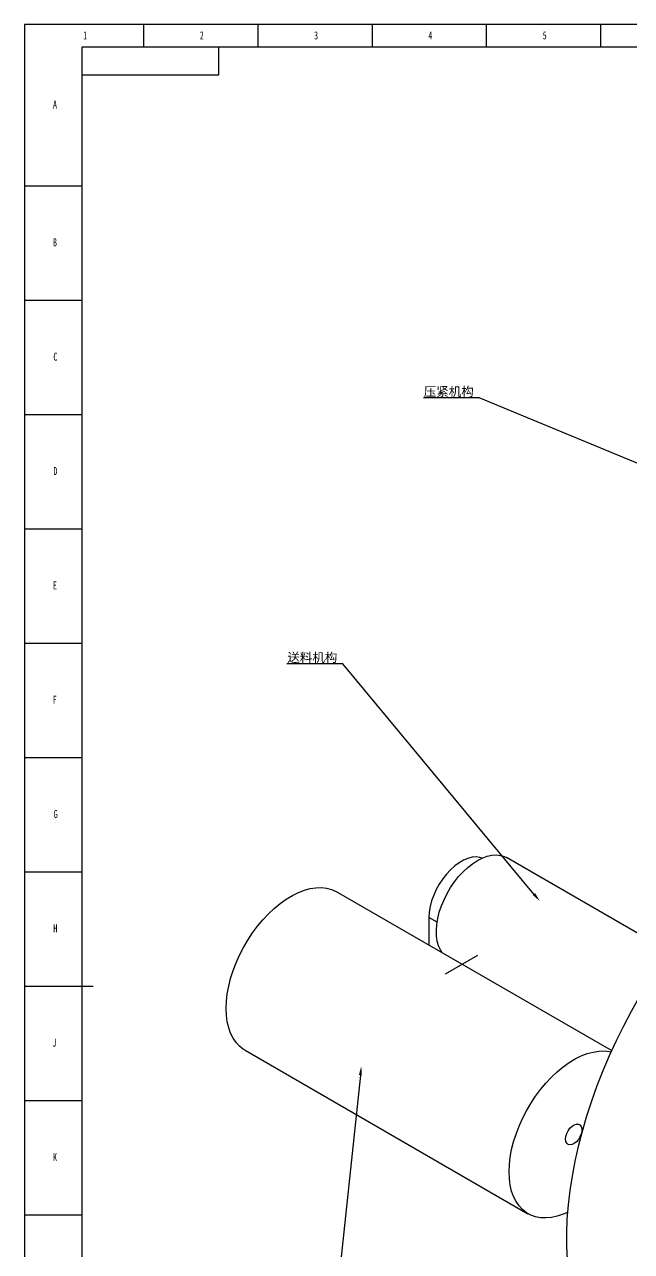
# Model space of a CAD drawing. Header units: millimetres. Extents: x 0 to 1189, y 0 to 841.
# Drawn here: x 0 to 265, y 304 to 841 of the extents above; entities that cross this region are included whole.
import ezdxf
from ezdxf import colors
from ezdxf.entities.mleader import LeaderData, LeaderLine
from ezdxf.math import Vec2, Vec3

# ---------------------------------------------------------------- set-up
doc = ezdxf.new("R2010")
doc.units = ezdxf.units.MM
doc.layers.add('10', color=7, linetype='Continuous')
doc.layers.add('5', color=7, linetype='Continuous')
doc.styles.add('SLDTEXTSTYLE5', font='TXT', dxfattribs={"width": 0.7})

msp = doc.modelspace()

# ---------------------------------------------------------------- linework, layer by layer
at = {"color": 7, "linetype": 'Continuous', "lineweight": 25}
for p, q in [((281.9, 435.7), (210.86, 476.71)), ((256.76, 392.3), (136.49, 461.73)), ((176.92, 450.58), (176.92, 438.39)), ((180.48, 448.52), (176.92, 450.58)), ((96.49, 392.45), (220.23, 321.01))]:
    msp.add_line(p, q, dxfattribs=at)
at = {"color": 7, "linetype": 'Continuous'}
msp.add_line((198.13, 433.87), (183.99, 425.71), dxfattribs=at)
at = {"color": 7, "linetype": 'Continuous', "lineweight": 25, "flags": 128}
for points in [[(198.11, 475.44), (200.24, 476.52), (202.34, 477.3), (204.38, 477.76), (206.34, 477.9), (208.18, 477.71), (209.87, 477.2), (210.86, 476.71)], [(200.17, 476.49), (199.22, 476.79), (197.57, 477), (195.8, 476.86), (193.94, 476.39), (192.03, 475.59), (190.1, 474.48), (188.18, 473.07), (186.33, 471.39), (184.56, 469.48), (182.91, 467.37), (181.41, 465.1), (180.09, 462.71), (178.98, 460.25), (178.09, 457.76), (177.44, 455.29), (177.05, 452.88), (176.92, 450.58)], [(182.69, 435.06), (181.89, 436.32), (181.08, 438.14), (180.52, 440.19), (180.2, 442.44), (180.14, 444.86), (180.32, 447.43), (180.76, 450.09), (181.44, 452.82), (182.36, 455.57), (183.5, 458.31), (184.84, 461), (186.37, 463.6), (188.06, 466.07), (189.9, 468.39), (191.85, 470.51), (193.89, 472.41), (195.99, 474.06), (198.11, 475.44)], [(88.2, 410.76), (88.33, 413.89), (88.7, 417.14), (89.32, 420.47), (90.17, 423.87), (91.26, 427.29), (92.56, 430.7), (94.08, 434.09), (95.8, 437.42), (97.69, 440.65), (99.76, 443.77), (101.96, 446.74), (104.3, 449.53), (106.74, 452.13), (109.27, 454.51), (111.87, 456.65), (114.5, 458.53), (117.15, 460.13), (119.8, 461.44), (122.41, 462.45), (124.98, 463.15), (127.46, 463.53), (129.86, 463.59), (132.13, 463.33), (134.27, 462.76), (136.25, 461.87), (136.49, 461.73)], [(268.92, 415.72), (265.35, 409.42), (261.95, 403.02), (258.75, 396.55), (255.74, 390.02), (252.93, 383.45), (250.34, 376.85), (247.96, 370.23), (245.81, 363.62), (243.88, 357.02), (242.18, 350.45), (240.72, 343.94), (239.5, 337.48), (238.52, 331.11), (237.78, 324.82), (237.29, 318.65), (237.05, 312.6), (237.06, 306.68), (237.31, 300.92)], [(96.49, 392.45), (95.8, 392.88), (94.08, 394.22), (92.56, 395.86), (91.26, 397.77), (90.17, 399.93), (89.32, 402.34), (88.7, 404.96), (88.33, 407.78), (88.2, 410.76)], [(211.95, 339.33), (212.07, 342.46), (212.44, 345.7), (213.06, 349.04), (213.91, 352.43), (215, 355.85), (216.31, 359.27), (217.83, 362.66), (219.54, 365.98), (221.44, 369.22), (223.5, 372.33), (225.71, 375.3), (228.04, 378.1), (230.49, 380.69), (233.02, 383.07), (235.61, 385.21), (238.24, 387.09), (240.89, 388.69), (243.54, 390), (246.16, 391.01), (248.72, 391.71), (251.21, 392.09), (253.6, 392.16), (255.88, 391.9), (256.52, 391.76)], [(236.7, 353.62), (236.83, 354.79), (237.21, 356.03), (237.82, 357.25), (238.6, 358.34), (239.51, 359.24), (240.47, 359.87), (241.42, 360.19), (242.27, 360.17), (242.97, 359.82), (243.47, 359.16), (243.73, 358.23), (243.73, 357.12), (243.47, 355.9), (242.97, 354.66), (242.27, 353.5), (241.42, 352.49), (240.47, 351.72), (239.51, 351.24), (238.6, 351.09), (237.82, 351.28), (237.21, 351.79), (236.83, 352.59), (236.7, 353.62)], [(237.5, 321.57), (235.61, 320.77), (233.02, 319.91), (230.49, 319.37), (228.04, 319.15), (225.71, 319.25), (223.5, 319.66), (221.44, 320.4), (219.54, 321.44), (217.83, 322.79), (216.31, 324.42), (215, 326.33), (213.91, 328.5), (213.06, 330.9), (212.44, 333.52), (212.07, 336.34), (211.95, 339.33)]]:
    msp.add_lwpolyline(points, dxfattribs=at)
at = {"layer": '5', "color": 7}
for p, q in [((1189, 841), (0, 841)), ((0, 841), (0, 0))]:
    msp.add_line(p, q, dxfattribs=at)
at = {"layer": '5'}
for p, q in [((52, 841), (52, 831.05)), ((102, 841), (102, 831.05)), ((152, 841), (152, 831.05)), ((202, 841), (202, 831.05)), ((252, 841), (252, 831.05)), ((0, 770.5), (25, 770.5)), ((0, 720.5), (25, 720.5)), ((0, 670.5), (25, 670.5)), ((0, 620.5), (25, 620.5)), ((0, 570.5), (25, 570.5)), ((0, 520.5), (25, 520.5)), ((0, 470.5), (25, 470.5)), ((0, 370.5), (25, 370.5)), ((0, 320.5), (25, 320.5))]:
    msp.add_line(p, q, dxfattribs=at)
at = {"layer": '5', "color": 7, "lineweight": 25}
for p, q in [((1179, 831.05), (25, 831.05)), ((25, 831.05), (25, 10)), ((85, 819), (85, 831)), ((25, 819), (85, 819))]:
    msp.add_line(p, q, dxfattribs=at)
at = {"layer": '5', "lineweight": 25}
msp.add_line((0, 420.5), (30, 420.5), dxfattribs=at)

# ---------------------------------------------------------------- texts
at = {"layer": '10', "char_height": 3.5, "attachment_point": 2, "style": 'SLDTEXTSTYLE5'}
for s, insert in [('1', (26.54, 838.01)), ('2', (77.54, 838.01)), ('3', (127.54, 838.01)), ('4', (177.54, 838.01)), ('5', (227.54, 838.01)), ('A', (13.32, 807.76)), ('B', (13.32, 747.51)), ('C', (13.48, 697.51)), ('D', (13.48, 647.51)), ('E', (13.32, 597.51)), ('F', (13.28, 547.51)), ('G', (13.59, 497.51)), ('H', (13.48, 447.51)), ('J', (13.02, 397.51)), ('K', (13.32, 347.51))]:
    msp.add_mtext(s, dxfattribs=dict(at, insert=insert))

# ---------------------------------------------------------------- leaders
ml = msp.add_multileader_mtext('Standard')
ml.set_content('{\\fSimSun|b0|i0|c134|p2;压紧机构}', color=256)
ml.set_leader_properties()
ml.build(insert=Vec2(0, 0))
ml.multileader.update_dxf_attribs({"text_right_attachment_type": 6, "dogleg_length": 0.36})
ctx = ml.context
ctx.base_point, ctx.plane_origin = Vec3(172.24, 680.2), Vec3(325.15, 625.57)
ctx.right_attachment, ctx.text_align_type = 6, 2
notes = []
notes.append((ctx, [(0, (1, 1, 0), (198.86, 677.71), (-1, 0), 0.36, [(0, [(325.15, 625.57)], 0, [])])]))
ctx.mtext.insert, ctx.mtext.alignment, ctx.mtext.flow_direction = Vec3(196.5, 682.51), 3, 5
ml = msp.add_multileader_mtext('Standard')
ml.set_content('{\\fSimSun|b0|i0|c134|p2;送料机构}', color=256)
ml.set_leader_properties()
ml.build(insert=Vec2(0, 0))
ml.multileader.update_dxf_attribs({"text_right_attachment_type": 6, "dogleg_length": 0.36})
ctx = ml.context
ctx.base_point, ctx.plane_origin = Vec3(112.5, 563.95), Vec3(225.4, 457.7)
ctx.right_attachment, ctx.text_align_type = 6, 2
notes.append((ctx, [(0, (1, 1, 0), (139.18, 561.45), (-1, 0), 0.36, [(0, [(225.4, 457.7)], 0, [])])]))
ctx.mtext.insert, ctx.mtext.alignment, ctx.mtext.flow_direction = Vec3(136.82, 566.25), 3, 5
ml = msp.add_multileader_mtext('Standard')
ml.set_content('{\\fSimSun|b0|i0|c134|p2;料轮}', color=256)
ml.set_leader_properties()
ml.build(insert=Vec2(0, 0))
ml.multileader.update_dxf_attribs({"text_right_attachment_type": 6, "dogleg_length": 0.36})
ctx = ml.context
ctx.base_point, ctx.plane_origin = Vec3(116.98, 247.04), Vec3(147.32, 385.57)
ctx.right_attachment, ctx.text_align_type = 6, 2
notes.append((ctx, [(0, (1, 1, 0), (132.31, 244.52), (-1, 0), 0.36, [(0, [(147.32, 385.57)], 0, [])])]))
ctx.mtext.insert, ctx.mtext.alignment, ctx.mtext.flow_direction = Vec3(129.95, 249.32), 3, 5
for ctx, leaders in notes:
    for number, flags, end, landing, length, lines in leaders:
        leader = LeaderData()
        leader.index, (leader.has_last_leader_line, leader.has_dogleg_vector, leader.attachment_direction) = number, flags
        leader.last_leader_point, leader.dogleg_vector, leader.dogleg_length = Vec3(end), Vec3(landing), length
        for number, points, colour, breaks in lines:
            line = LeaderLine()
            line.index, line.vertices, line.color, line.breaks = number, Vec3.list(points), colors.encode_raw_color(colour), breaks
            leader.lines.append(line)
        ctx.leaders.append(leader)

doc.saveas('drawing.dxf')
